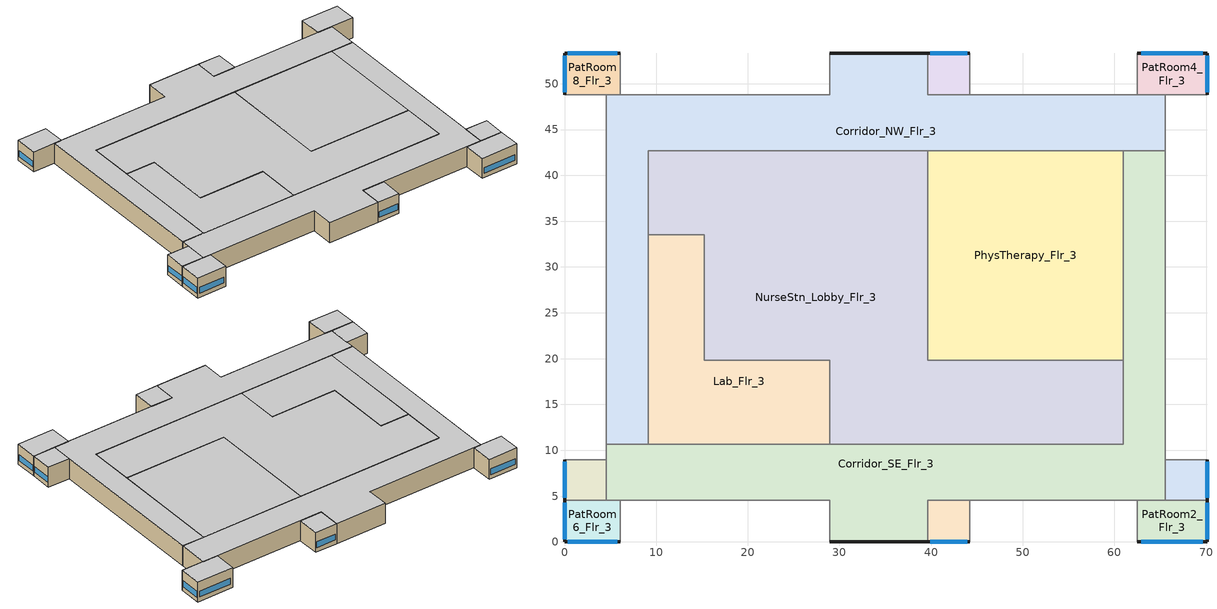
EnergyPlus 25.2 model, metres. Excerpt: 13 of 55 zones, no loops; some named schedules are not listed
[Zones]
PatRoom1_Mult10_Flr_3
 floor adiabatic (int_slab_floor): 44.2,4.57 44.2,0 39.62,0 39.62,4.57 z8.54
 wall outside (res_ext_wall_mid): 39.62,0 44.2,0 z8.54:12.8
 wall adiabatic (int_wall): 44.2,0 44.2,4.57 39.62,4.57 39.62,0 z8.54:12.8
 window (ResWindow_U_0.364_SHGC_East_0.359): 39.9,0 43.92,0 z9.45:10.67
 ceiling adiabatic (int_slab_ceiling): 39.62,4.57 39.62,0 44.2,0 44.2,4.57 z12.8
PatRoom2_Flr_3
 floor adiabatic (int_slab_floor): 70.1,4.57 70.1,0 62.48,0 62.48,4.57 z8.54
 wall outside (res_ext_wall_mid): 62.48,0 70.1,0 70.1,4.57 z8.54:12.8
 wall adiabatic (int_wall): 70.1,4.57 62.48,4.57 62.48,0 z8.54:12.8
 window (ResWindow_U_0.248_SHGC_North_0.21): 70.1,0.27 70.1,4.3 z9.45:10.67
 window (ResWindow_U_0.364_SHGC_East_0.359): 62.94,0 69.65,0 z9.45:10.67
 ceiling adiabatic (int_slab_ceiling): 62.48,4.57 62.48,0 70.1,0 70.1,4.57 z12.8
PatRoom3_Mult10_Flr_3
 floor adiabatic (int_slab_floor): 70.1,8.99 70.1,4.57 65.53,4.57 65.53,8.99 z8.54
 wall outside (res_ext_wall_mid): 70.1,4.57 70.1,8.99 z8.54:12.8
 wall adiabatic (int_wall): 70.1,8.99 65.53,8.99 65.53,4.57 70.1,4.57 z8.54:12.8
 window (ResWindow_U_0.248_SHGC_North_0.21): 70.1,4.84 70.1,8.73 z9.45:10.67
 ceiling adiabatic (int_slab_ceiling): 65.53,8.99 65.53,4.57 70.1,4.57 70.1,8.99 z12.8
PatRoom4_Flr_3
 floor adiabatic (int_slab_floor): 70.1,53.34 70.1,48.77 62.48,48.77 62.48,53.34 z8.54
 wall outside (res_ext_wall_mid): 70.1,48.77 70.1,53.34 62.48,53.34 z8.54:12.8
 wall adiabatic (int_wall): 62.48,53.34 62.48,48.77 70.1,48.77 z8.54:12.8
 window (ResWindow_U_0.248_SHGC_West_0.21): 69.65,53.34 62.94,53.34 z9.45:10.67
 window (ResWindow_U_0.248_SHGC_North_0.21): 70.1,49.04 70.1,53.07 z9.45:10.67
 ceiling adiabatic (int_slab_ceiling): 62.48,53.34 62.48,48.77 70.1,48.77 70.1,53.34 z12.8
PatRoom5_Mult10_Flr_3
 floor adiabatic (int_slab_floor): 44.2,53.34 44.2,48.77 39.62,48.77 39.62,53.34 z8.54
 wall outside (res_ext_wall_mid): 44.2,53.34 39.62,53.34 z8.54:12.8
 wall adiabatic (int_wall): 39.62,53.34 39.62,48.77 44.2,48.77 44.2,53.34 z8.54:12.8
 window (ResWindow_U_0.248_SHGC_West_0.21): 43.92,53.34 39.9,53.34 z9.45:10.67
 ceiling adiabatic (int_slab_ceiling): 39.62,53.34 39.62,48.77 44.2,48.77 44.2,53.34 z12.8
PhysTherapy_Flr_3
 floor adiabatic (int_slab_floor): 60.96,42.67 60.96,19.81 39.62,19.81 39.62,42.67 z8.54
 wall to Corridor_NW_Flr_3 (int_wall): 60.96,42.67 39.62,42.67 z8.54:12.8
 wall to Corridor_SE_Flr_3 (int_wall): 60.96,19.81 60.96,42.67 z8.54:12.8
 wall to NurseStn_Lobby_Flr_3 (int_wall): 39.62,42.67 39.62,19.81 60.96,19.81 z8.54:12.8
 ceiling adiabatic (int_slab_ceiling): 39.62,42.67 39.62,19.81 60.96,19.81 60.96,42.67 z12.8
PatRoom6_Flr_3
 floor adiabatic (int_slab_floor): 6.1,4.57 6.1,0 0,0 0,4.57 z8.54
 wall outside (res_ext_wall_mid): 0,4.57 0,0 6.1,0 z8.54:12.8
 wall adiabatic (int_wall): 6.1,0 6.1,4.57 0,4.57 z8.54:12.8
 window (ResWindow_U_0.364_SHGC_East_0.359): 0.37,0 5.73,0 z9.45:10.67
 window (ResWindow_U_0.248_SHGC_South_0.21): 0,4.3 0,0.27 z9.45:10.67
 ceiling adiabatic (int_slab_ceiling): 0,4.57 0,0 6.1,0 6.1,4.57 z12.8
PatRoom7_Mult10_Flr_3
 floor adiabatic (int_slab_floor): 4.57,8.99 4.57,4.57 0,4.57 0,8.99 z8.54
 wall outside (res_ext_wall_mid): 0,8.99 0,4.57 z8.54:12.8
 wall adiabatic (int_wall): 0,4.57 4.57,4.57 4.57,8.99 0,8.99 z8.54:12.8
 window (ResWindow_U_0.248_SHGC_South_0.21): 0,8.73 0,4.84 z9.45:10.67
 ceiling adiabatic (int_slab_ceiling): 0,8.99 0,4.57 4.57,4.57 4.57,8.99 z12.8
PatRoom8_Flr_3
 floor adiabatic (int_slab_floor): 6.1,53.34 6.1,48.77 0,48.77 0,53.34 z8.54
 wall outside (res_ext_wall_mid): 6.1,53.34 0,53.34 0,48.77 z8.54:12.8
 wall adiabatic (int_wall): 0,48.77 6.1,48.77 6.1,53.34 z8.54:12.8
 window (ResWindow_U_0.248_SHGC_West_0.21): 5.73,53.34 0.37,53.34 z9.45:10.67
 window (ResWindow_U_0.248_SHGC_South_0.21): 0,53.07 0,49.04 z9.45:10.67
 ceiling adiabatic (int_slab_ceiling): 0,53.34 0,48.77 6.1,48.77 6.1,53.34 z12.8
NurseStn_Lobby_Flr_3
 floor adiabatic (int_slab_floor): 9.14,42.67 39.62,42.67 39.62,19.81 60.96,19.81 60.96,10.67 28.96,10.67 28.96,19.81 15.24,19.81 15.24,33.53 9.14,33.53 z8.54
 wall to Corridor_NW_Flr_3 (Air_Wall): 39.62,42.67 9.14,42.67 9.14,33.53 z8.54:12.8
 wall to Corridor_SE_Flr_3 (Air_Wall): 28.96,10.67 60.96,10.67 60.96,19.81 z8.54:12.8
 wall to Lab_Flr_3 (int_wall): 9.14,33.53 15.24,33.53 15.24,19.81 28.96,19.81 28.96,10.67 z8.54:12.8
 ceiling adiabatic (int_slab_ceiling): 9.14,42.67 9.14,33.53 15.24,33.53 15.24,19.81 28.96,19.81 28.96,10.67 60.96,10.67 60.96,19.81 39.62,19.81 39.62,42.67 z12.8
Lab_Flr_3
 floor adiabatic (int_slab_floor): 9.14,33.53 15.24,33.53 15.24,19.81 28.96,19.81 28.96,10.67 9.14,10.67 z8.54
 wall to Corridor_SE_Flr_3 (int_wall): 9.14,10.67 28.96,10.67 z8.54:12.8
 wall to Corridor_NW_Flr_3 (int_wall): 9.14,33.58 9.14,10.67 z8.54:12.8
 ceiling adiabatic (int_slab_ceiling): 9.14,33.53 9.14,10.67 28.96,10.67 28.96,19.81 15.24,19.81 15.24,33.53 z12.8
Corridor_SE_Flr_3
 floor adiabatic (int_slab_floor): 4.57,4.57 4.57,10.67 60.96,10.67 60.96,42.67 65.53,42.67 65.53,4.57 39.62,4.57 39.62,0 28.96,0 28.96,4.57 z8.54
 wall outside (nonres_ext_wall_mid): 28.96,0 39.62,0 z8.54:12.8
 wall adiabatic (int_wall): 39.62,0 39.62,4.57 65.53,4.57 65.53,42.67 / 4.57,10.67 4.57,4.57 28.96,4.57 28.96,0 z8.54:12.8
 wall to Corridor_NW_Flr_3 (Air_Wall): 65.53,42.67 60.96,42.67 / 9.14,10.67 4.57,10.67 z8.54:12.8
 ceiling adiabatic (int_slab_ceiling): 4.57,4.57 28.96,4.57 28.96,0 39.62,0 39.62,4.57 65.53,4.57 65.53,42.67 60.96,42.67 60.96,10.67 4.57,10.67 z12.8
Corridor_NW_Flr_3
 floor adiabatic (int_slab_floor): 4.57,10.67 4.57,48.77 28.96,48.77 28.96,53.34 39.62,53.34 39.62,48.77 65.53,48.77 65.53,42.67 9.14,42.67 9.14,10.67 z8.54
 wall outside (nonres_ext_wall_mid): 39.62,53.34 28.96,53.34 z8.54:12.8
 wall adiabatic (int_wall): 65.53,42.67 65.53,48.77 39.62,48.77 39.62,53.34 / 28.96,53.34 28.96,48.77 4.57,48.77 4.57,10.67 z8.54:12.8
 ceiling adiabatic (int_slab_ceiling): 4.57,10.67 9.14,10.67 9.14,42.67 65.53,42.67 65.53,48.77 39.62,48.77 39.62,53.34 28.96,53.34 28.96,48.77 4.57,48.77 z12.8
[Building]
Hospital: North Axis=-90; Terrain=City; Loads Convergence Tolerance Value=0.04; Temperature Convergence Tolerance Value=0.2; Solar Distribution=FullInteriorAndExterior; Maximum Number of Warmup Days=50; Minimum Number of Warmup Days=6
[Site:Location]
Albuquerque.Intl.Sunport_NM_USA WMO=723650: Latitude=35.04; Longitude=-106.62; Time Zone=-7; Elevation=1620
[SizingPeriod:DesignDay] Day of Month=21; DryBulb Temperature Range Modifier Type=DefaultMultipliers; Humidity Condition Type=Wetbulb; Barometric Pressure=83318; Rain Indicator=No; Snow Indicator=No; Daylight Saving Time Indicator=No
Name | Month | Day Type | Maximum DryBulb Temperature | Daily DryBulb Temperature Range | Wetbulb or DewPoint at Maximum DryBulb | Wind Speed | Wind Direction | Solar Model Indicator | Sky Clearness | ASHRAE Clear Sky Optical Depth for Beam Irradiance taub | ASHRAE Clear Sky Optical Depth for Diffuse Irradiance taud
Albuquerque.Intl.Sunport_NM_USA Ann Htg 99.6% Condns DB | 12 | WinterDesignDay | -7.9 | 0 | -7.9 | 3.2 | 0 | ASHRAEClearSky | 0
Albuquerque.Intl.Sunport_NM_USA Ann Clg .4% Condns DB=>MWB | 7 | SummerDesignDay | 35.1 | 13.5 | 15.7 | 4.4 | 220 | ASHRAETau |  | 0.463 | 1.887
[Site:GroundTemperature:FCfactorMethod]
January Ground Temperature=13.7; February Ground Temperature=7; March Ground Temperature=2.1; April Ground Temperature=2.6; May Ground Temperature=4.3; June Ground Temperature=8.8; July Ground Temperature=13.9; August Ground Temperature=17.8; September Ground Temperature=23.2; October Ground Temperature=25.6; November Ground Temperature=24.1; December Ground Temperature=20.5
[Site:WaterMainsTemperature]
Calculation Method=Correlation; Annual Average Outdoor Air Temperature=13.6333; Maximum Difference In Monthly Average Outdoor Air Temperatures=23.5
[Material]
Name | Roughness | Thickness | Conductivity | Density | Specific Heat | Thermal Absorptance | Solar Absorptance | Visible Absorptance
Std Wood 6inch | MediumSmooth | 0.15 | 0.12 | 540 | 1210 | 0.9 | 0.7 | 0.7
G01 13mm gypsum board | Smooth | 0.0127 | 0.16 | 800 | 1090 | 0.9 | 0.7 | 0.5
200mm Normalweight concrete wall | MediumRough | 0.2032 | 2.31 | 2322 | 832
100mm Normalweight concrete floor | MediumRough | 0.1016 | 2.31 | 2322 | 832
[Material:NoMass] Thermal Absorptance=0.9; Solar Absorptance=0.7
Name | Roughness | Thermal Resistance | Visible Absorptance
CP02 CARPET PAD | VeryRough | 0.21648 | 0.8
Air_Wall_Material | Rough | 0.207949
Nonres_Exterior_Wall_Insulation_mid | MediumSmooth | 1.04708 | 0.7
Res_Exterior_Wall_Insulation_mid | MediumSmooth | 1.213 | 0.7
[WindowMaterial:SimpleGlazingSystem]
Name | UFactor | Solar Heat Gain Coefficient | Visible Transmittance
Res Window Glazing Layer South; Res Window Glazing Layer North; Res Window Glazing Layer West | 1.40821 | 0.21 | 0.29
Res Window Glazing Layer East | 2.06689 | 0.359 | 0.3949
[Construction]
InteriorFurnishings: Std Wood 6inch
Air_Wall: Air_Wall_Material
int_wall: G01 13mm gypsum board, G01 13mm gypsum board
int_slab_floor: 100mm Normalweight concrete floor, CP02 CARPET PAD
int_slab_ceiling: CP02 CARPET PAD, 100mm Normalweight concrete floor
nonres_ext_wall_mid: 200mm Normalweight concrete wall, Nonres_Exterior_Wall_Insulation_mid, G01 13mm gypsum board
res_ext_wall_mid: 200mm Normalweight concrete wall, Res_Exterior_Wall_Insulation_mid, G01 13mm gypsum board
ResWindow_U_0.248_SHGC_South_0.21: Res Window Glazing Layer South
ResWindow_U_0.248_SHGC_North_0.21: Res Window Glazing Layer North
ResWindow_U_0.364_SHGC_East_0.359: Res Window Glazing Layer East
ResWindow_U_0.248_SHGC_West_0.21: Res Window Glazing Layer West
[Zone] Type=1; Ceiling Height=4.2683; Floor Area=autocalculate; Part of Total Floor Area=YES
Name | Multiplier | Volume
PatRoom1_Mult10_Flr_3; PatRoom5_Mult10_Flr_3 | 10 | 89.21
PatRoom2_Flr_3; PatRoom4_Flr_3 | 1 | 148.71
PatRoom3_Mult10_Flr_3; PatRoom7_Mult10_Flr_3 | 10 | 86.26
PhysTherapy_Flr_3 | 1 | 2081.82
PatRoom6_Flr_3; PatRoom8_Flr_3 | 1 | 118.96
NurseStn_Lobby_Flr_3 | 1 | 3866.25
Lab_Flr_3 | 1 | 1129.43
Corridor_SE_Flr_3; Corridor_NW_Flr_3 | 1 | 2418.88
[InternalMass] Construction=InteriorFurnishings
Name | Zone or ZoneList | Surface Area
PatRoom1_Mult10_Flr_3_InternalMass_1 | PatRoom1_Mult10_Flr_3 | 41.8064
PatRoom2_Flr_3_InternalMass_1 | PatRoom2_Flr_3 | 69.6773
PatRoom3_Mult10_Flr_3_InternalMass_1 | PatRoom3_Mult10_Flr_3 | 40.4165
PatRoom4_Flr_3_InternalMass_1 | PatRoom4_Flr_3 | 69.6773
PatRoom5_Mult10_Flr_3_InternalMass_1 | PatRoom5_Mult10_Flr_3 | 41.8064
PhysTherapy_Flr_3_InternalMass_1 | PhysTherapy_Flr_3 | 975.4819
PatRoom6_Flr_3_InternalMass_1 | PatRoom6_Flr_3 | 55.7418
PatRoom7_Mult10_Flr_3_InternalMass_1 | PatRoom7_Mult10_Flr_3 | 40.4165
PatRoom8_Flr_3_InternalMass_1 | PatRoom8_Flr_3 | 55.7418
NurseStn_Lobby_Flr_3_InternalMass_1 | NurseStn_Lobby_Flr_3 | 1811.61
Lab_Flr_3_InternalMass_1 | Lab_Flr_3 | 529.5473
Corridor_SE_Flr_3_InternalMass_1 | Corridor_SE_Flr_3 | 1133.42
Corridor_NW_Flr_3_InternalMass_1 | Corridor_NW_Flr_3 | 1133.42
[People] Number of People Calculation Method=People; Fraction Radiant=0.3; Sensible Heat Fraction=AUTOCALCULATE; Activity Level Schedule=ACTIVITY_SCH; Enable ASHRAE 55 Comfort Warnings=No; Mean Radiant Temperature Calculation Type=EnclosureAveraged; Work Efficiency Schedule=WORK_EFF_SCH; Clothing Insulation Calculation Method=ClothingInsulationSchedule; Clothing Insulation Schedule=CLOTHING_SCH; Air Velocity Schedule=AIR_VELO_SCH; Thermal Comfort Model 1 Type=FANGER
Name | Zone or ZoneList or Space or SpaceList | Number of People Schedule | Number of People
PatRoom1_Mult10_Flr_3 | PatRoom1_Mult10_Flr_3 | BLDG_OCC_EXTD_SCH | 1.1244
PatRoom2_Flr_3 | PatRoom2_Flr_3 | BLDG_OCC_EXTD_SCH | 1.8744
PatRoom3_Mult10_Flr_3 | PatRoom3_Mult10_Flr_3 | BLDG_OCC_EXTD_SCH | 1.0873
PatRoom4_Flr_3 | PatRoom4_Flr_3 | BLDG_OCC_EXTD_SCH | 1.8744
PatRoom5_Mult10_Flr_3 | PatRoom5_Mult10_Flr_3 | BLDG_OCC_EXTD_SCH | 1.1244
PhysTherapy_Flr_3 | PhysTherapy_Flr_3 | BLDG_OCC_SCH | 26.2404
PatRoom6_Flr_3 | PatRoom6_Flr_3 | BLDG_OCC_EXTD_SCH | 1.4994
PatRoom7_Mult10_Flr_3 | PatRoom7_Mult10_Flr_3 | BLDG_OCC_EXTD_SCH | 1.0873
PatRoom8_Flr_3 | PatRoom8_Flr_3 | BLDG_OCC_EXTD_SCH | 1.4994
NurseStn_Lobby_Flr_3 | NurseStn_Lobby_Flr_3 | BLDG_OCC_EXTD_SCH | 12.9952
Lab_Flr_3 | Lab_Flr_3 | BLDG_OCC_SCH | 14.2446
Corridor_SE_Flr_3 | Corridor_SE_Flr_3 | BLDG_OCC_EXTD_SCH | 6.0978
Corridor_NW_Flr_3 | Corridor_NW_Flr_3 | BLDG_OCC_EXTD_SCH | 6.0978
[Lights] Design Level Calculation Method=Watts/Area; Return Air Fraction=0; Fraction Radiant=0.7; Fraction Visible=0.2; Fraction Replaceable=1; EndUse Subcategory=LightsWired; Return Air Fraction Calculated from Plenum Temperature=No
Name | Zone or ZoneList or Space or SpaceList | Schedule | Watts per Floor Area
PatRoom1_Mult10_Flr_3_Lights | PatRoom1_Mult10_Flr_3 | ltg_sch10_patient_room | 7.976048
PatRoom2_Flr_3_Lights | PatRoom2_Flr_3 | ltg_sch10_patient_room | 7.976048
PatRoom3_Mult10_Flr_3_Lights | PatRoom3_Mult10_Flr_3 | ltg_sch10_patient_room | 7.976048
PatRoom4_Flr_3_Lights | PatRoom4_Flr_3 | ltg_sch10_patient_room | 7.976048
PatRoom5_Mult10_Flr_3_Lights | PatRoom5_Mult10_Flr_3 | ltg_sch10_patient_room | 7.976048
PhysTherapy_Flr_3_Lights | PhysTherapy_Flr_3 | ltg_sch11_physical_therapy | 8.38508
PatRoom6_Flr_3_Lights | PatRoom6_Flr_3 | ltg_sch10_patient_room | 7.976048
PatRoom7_Mult10_Flr_3_Lights | PatRoom7_Mult10_Flr_3 | ltg_sch10_patient_room | 7.976048
PatRoom8_Flr_3_Lights | PatRoom8_Flr_3 | ltg_sch10_patient_room | 7.976048
NurseStn_Lobby_Flr_3_Lights | NurseStn_Lobby_Flr_3 | ltg_sch9_nursestn_lobby2 | 9.284939
Lab_Flr_3_Lights | Lab_Flr_3 | ltg_sch12_lab | 12.3731
Corridor_SE_Flr_3_Lights | Corridor_SE_Flr_3 | ltg_sch4_corridor | 6.11427
Corridor_NW_Flr_3_Lights | Corridor_NW_Flr_3 | ltg_sch4_corridor | 6.11427
[ElectricEquipment] Design Level Calculation Method=EquipmentLevel; Fraction Latent=0; Fraction Radiant=0.5; Fraction Lost=0; EndUse Subcategory=MiscPlug
Name | Zone or ZoneList or Space or SpaceList | Schedule | Design Level
PatRoom1_Mult10_Flr_3_MiscPlug_Equip | PatRoom1_Mult10_Flr_3 | BLDG_EQUIP_EXTD_SCH | 449.8365
PatRoom2_Flr_3_MiscPlug_Equip | PatRoom2_Flr_3 | BLDG_EQUIP_EXTD_SCH | 749.7275
PatRoom3_Mult10_Flr_3_MiscPlug_Equip | PatRoom3_Mult10_Flr_3 | BLDG_EQUIP_EXTD_SCH | 434.8813
PatRoom4_Flr_3_MiscPlug_Equip | PatRoom4_Flr_3 | BLDG_EQUIP_EXTD_SCH | 749.7275
PatRoom5_Mult10_Flr_3_MiscPlug_Equip | PatRoom5_Mult10_Flr_3 | BLDG_EQUIP_EXTD_SCH | 449.8365
PhysTherapy_Flr_3_MiscPlug_Equip | PhysTherapy_Flr_3 | BLDG_EQUIP_SCH | 7872.14
PatRoom6_Flr_3_MiscPlug_Equip | PatRoom6_Flr_3 | BLDG_EQUIP_EXTD_SCH | 599.782
PatRoom7_Mult10_Flr_3_MiscPlug_Equip | PatRoom7_Mult10_Flr_3 | BLDG_EQUIP_EXTD_SCH | 434.8813
PatRoom8_Flr_3_MiscPlug_Equip | PatRoom8_Flr_3 | BLDG_EQUIP_EXTD_SCH | 599.782
NurseStn_Lobby_Flr_3_MiscPlug_Equip | NurseStn_Lobby_Flr_3 | BLDG_EQUIP_EXTD_SCH | 10136
Lab_Flr_3_MiscPlug_Equip | Lab_Flr_3 | BLDG_EQUIP_SCH | 11395.9
[ZoneInfiltration:DesignFlowRate] Schedule=INFIL_SCH_PNNL; Design Flow Rate Calculation Method=Flow/ExteriorWallArea; Flow Rate per Exterior Surface Area=0.000569572; Constant Term Coefficient=0; Temperature Term Coefficient=0; Velocity Term Coefficient=0.224; Velocity Squared Term Coefficient=0
Name | Zone or ZoneList or Space or SpaceList
PatRoom1_Mult10_Flr_3_Infiltration | PatRoom1_Mult10_Flr_3
PatRoom2_Flr_3_Infiltration | PatRoom2_Flr_3
PatRoom3_Mult10_Flr_3_Infiltration | PatRoom3_Mult10_Flr_3
PatRoom4_Flr_3_Infiltration | PatRoom4_Flr_3
PatRoom5_Mult10_Flr_3_Infiltration | PatRoom5_Mult10_Flr_3
PhysTherapy_Flr_3_Infiltration | PhysTherapy_Flr_3
PatRoom6_Flr_3_Infiltration | PatRoom6_Flr_3
PatRoom7_Mult10_Flr_3_Infiltration | PatRoom7_Mult10_Flr_3
PatRoom8_Flr_3_Infiltration | PatRoom8_Flr_3
NurseStn_Lobby_Flr_3_Infiltration | NurseStn_Lobby_Flr_3
Lab_Flr_3_Infiltration | Lab_Flr_3
Corridor_SE_Flr_3_Infiltration | Corridor_SE_Flr_3
Corridor_NW_Flr_3_Infiltration | Corridor_NW_Flr_3
[Exterior:Lights]
Exterior_Lights: Schedule=Exterior_Lgt_ALWAYS_ON; Design Level=7940.01; Control Option=AstronomicalClock; EndUse Subcategory=General
[Exterior:FuelEquipment] Fuel Use Type=Electricity
Name | Schedule | Design Level | EndUse Subcategory
Elevators | BLDG_ELEVATORS | 34667.95 | ElevatorLift
Elevators_Lights_Fan | ELEV_LIGHT_FAN_SCH_ADD_DF | 421.26 | ElevatorLightsFan
[HVACTemplate:Zone:VRF] Template VRF System=VRF_System_1; Cooling Supply Air Flow Rate=Autosize; No Cooling Supply Air Flow Rate=Autosize; Heating Supply Air Flow Rate=Autosize; No Heating Supply Air Flow Rate=Autosize; Cooling Outdoor Air Flow Rate=Autosize; Heating Outdoor Air Flow Rate=Autosize; No Load Outdoor Air Flow Rate=Autosize
Name | Template Thermostat | Supply Fan Operating Mode Schedule | Supply Air Fan placement | Supply Fan Motor Efficiency | Cooling Coil Gross Rated Total Capacity | Cooling Coil Gross Rated Sensible Heat Ratio | Zone Terminal Unit Off Parasitic Electric Energy Use
PatRoom1_Mult10_Flr_3 | Thermostat_PatRoom1_Mult10_Flr_3 | Autosize | Autosize | Autosize | Autosize | -5 | Electric
PatRoom2_Flr_3 | Thermostat_PatRoom2_Flr_3 | Autosize | Autosize | Autosize | Autosize | -5 | Electric
PatRoom3_Mult10_Flr_3 | Thermostat_PatRoom3_Mult10_Flr_3
[ZoneControl:Thermostat] Control Type Schedule=ThermostatSetpoint:DualSetpoint; Control 1=Htg-SetP-Sch
Name | Zone or ZoneList
Thermostat_PatRoom1_Mult10_Flr_3 | PatRoom1_Mult10_Flr_3
Thermostat_PatRoom2_Flr_3 | PatRoom2_Flr_3
Thermostat_PatRoom3_Mult10_Flr_3 | PatRoom3_Mult10_Flr_3
Thermostat_PatRoom4_Flr_3 | PatRoom4_Flr_3
Thermostat_PatRoom5_Mult10_Flr_3 | PatRoom5_Mult10_Flr_3
Thermostat_PhysTherapy_Flr_3 | PhysTherapy_Flr_3
Thermostat_PatRoom6_Flr_3 | PatRoom6_Flr_3
Thermostat_PatRoom7_Mult10_Flr_3 | PatRoom7_Mult10_Flr_3
Thermostat_PatRoom8_Flr_3 | PatRoom8_Flr_3
Thermostat_NurseStn_Lobby_Flr_3 | NurseStn_Lobby_Flr_3
Thermostat_Lab_Flr_3 | Lab_Flr_3
Thermostat_Corridor_SE_Flr_3 | Corridor_SE_Flr_3
Thermostat_Corridor_NW_Flr_3 | Corridor_NW_Flr_3
[SCHEDULE:COMPACT]
ltg_sch10_patient_room: Through: 12/31, For: SummerDesignDay, Until: 24:00, 1, For: WinterDesignDay, Until: 24:00, 0, For: Weekdays, Until: 8:00, 0.45, Until: 16:00, 0.81, Until: 24:00, 0.45, For: Saturday, Until: 8:00, 0.45, Until: 18:00, 0.72, Until: 24:00, 0.45, For: AllOtherDays, Until: 8:00, 0.45, Until: 16:00, 0.63, Until: 24:00, 0.45
ltg_sch11_physical_therapy; ltg_sch12_lab: Through: 12/31, For: SummerDesignDay, Until: 24:00, 1, For: WinterDesignDay, Until: 24:00, 0, For: Weekdays, Until: 7:00, 0.09, Until: 8:00, 0.45, Until: 16:00, 0.81, Until: 23:00, 0.27, Until: 24:00, 0.09, For: Saturday, Until: 7:00, 0.09, Until: 8:00, 0.18, Until: 18:00, 0.36, Until: 24:00, 0.09, For: AllOtherDays, Until: 8:00, 0.045, Until: 16:00, 0.09, Until: 24:00, 0.045
ltg_sch9_nursestn_lobby2: Through: 12/31, For: SummerDesignDay, Until: 24:00, 1, For: WinterDesignDay, Until: 24:00, 0, For: Weekdays, Until: 8:00, 0.408, Until: 16:00, 0.7344, Until: 24:00, 0.408, For: Saturday, Until: 8:00, 0.408, Until: 18:00, 0.6528, Until: 24:00, 0.408, For: AllOtherDays, Until: 8:00, 0.408, Until: 16:00, 0.5712, Until: 24:00, 0.408
[Schedule:Compact]
BLDG_OCC_SCH: Through: 12/31, For: Weekdays, Until: 07:00, 0, Until: 08:00, 0.1, Until: 09:00, 0.5, Until: 17:00, 0.8, Until: 18:00, 0.5, Until: 20:00, 0.3, Until: 22:00, 0.2, Until: 24:00, 0, For: SummerDesignDay, Until: 24:00, 1, For: WinterDesignDay, Until: 24:00, 0, For: Saturday, Until: 07:00, 0, Until: 08:00, 0.1, Until: 09:00, 0.3, Until: 17:00, 0.4, Until: 19:00, 0.1, Until: 24:00, 0, For: Sunday Holidays AllOtherDays, Until: 08:00, 0, Until: 16:00, 0.05, Until: 24:00, 0
BLDG_OCC_EXTD_SCH: Through: 12/31, For: Weekdays, Until: 07:00, 0.4, Until: 08:00, 0.5, Until: 09:00, 0.6, Until: 17:00, 0.8, Until: 18:00, 0.6, Until: 20:00, 0.5, Until: 24:00, 0.4, For: SummerDesignDay, Until: 24:00, 1, For: WinterDesignDay, Until: 24:00, 0, For: Saturday, Until: 07:00, 0.4, Until: 08:00, 0.5, Until: 17:00, 0.6, Until: 19:00, 0.5, Until: 24:00, 0.4, For: Sunday Holidays AllOtherDays, Until: 08:00, 0.4, Until: 16:00, 0.6, Until: 24:00, 0.4
ACTIVITY_SCH: Through: 12/31, For: AllDays, Until: 24:00, 120
WORK_EFF_SCH: Through: 12/31, For: AllDays, Until: 24:00, 0
AIR_VELO_SCH: Through: 12/31, For: AllDays, Until: 24:00, 0.2
CLOTHING_SCH: Through: 04/30, For: AllDays, Until: 24:00, 1, Through: 09/30, For: AllDays, Until: 24:00, 0.5, Through: 12/31, For: AllDays, Until: 24:00, 1
